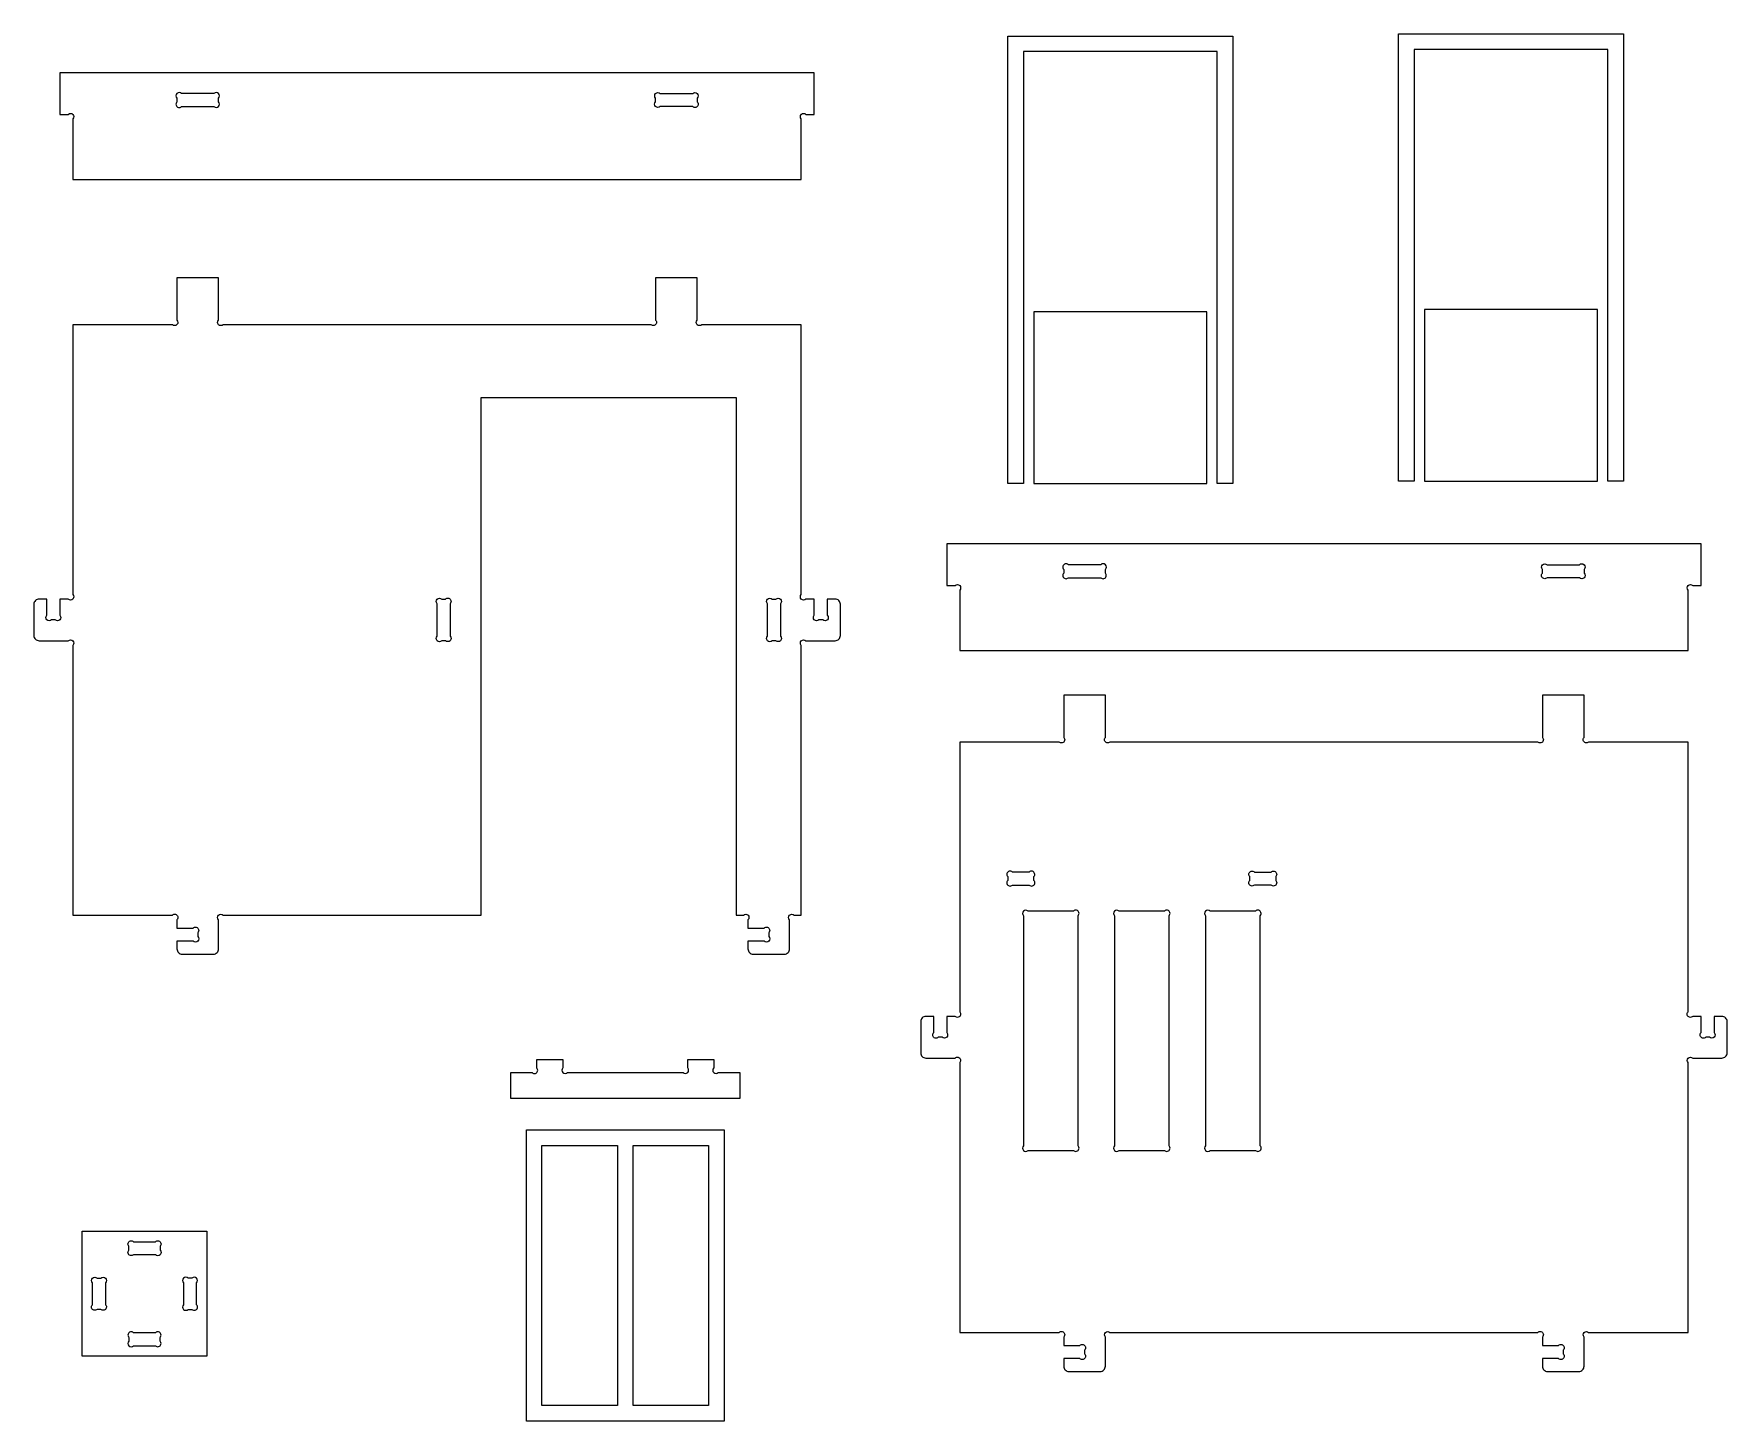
# Model space of a CAD drawing. Extents: x 61.9 to 158.6, y 1998.2 to 2079.7.
# Drawn here: x 125.84 to 158.38, y 2027.48 to 2054.15 of the extents above; entities that cross this region are included whole.
import ezdxf

# ---------------------------------------------------------------- set-up
doc = ezdxf.new("R2010")
doc.units = 0
doc.header["$MEASUREMENT"] = 0
doc.layers.add('LAYER1', color=18, linetype='CONTINUOUS')

msp = doc.modelspace()

# ---------------------------------------------------------------- linework, layer by layer
at = {"layer": 'LAYER1'}
for points in [[(156.088, 2045.546), (156.088, 2053.846), (152.363, 2053.846), (152.363, 2045.546), (152.063, 2045.546), (152.063, 2054.146), (156.388, 2054.146), (156.388, 2045.546)], [(148.58, 2045.504), (148.58, 2053.804), (144.855, 2053.804), (144.855, 2045.504), (144.555, 2045.504), (144.555, 2054.104), (148.88, 2054.104), (148.88, 2045.504)], [(145.055, 2045.504), (148.38, 2045.504), (148.38, 2048.804), (145.055, 2048.804)], [(152.563, 2045.546), (155.888, 2045.546), (155.888, 2048.846), (152.563, 2048.846)], [(139.102, 2027.48), (135.302, 2027.48), (135.302, 2033.08), (139.102, 2033.08)], [(137.052, 2027.78), (135.602, 2027.78), (135.602, 2032.78), (137.052, 2032.78)], [(137.352, 2032.78), (138.802, 2032.78), (138.802, 2027.78), (137.352, 2027.78)], [(129.163, 2028.729), (126.763, 2028.729), (126.763, 2031.129), (129.163, 2031.129)]]:
    msp.add_lwpolyline(points, close=True, dxfattribs=at)
for points in [[(126.336, 2052.599), (126.498, 2052.599, -1), (126.586, 2052.511), (126.586, 2051.349), (140.586, 2051.349), (140.586, 2052.511, -1), (140.675, 2052.599), (140.836, 2052.599), (140.836, 2053.399), (126.336, 2053.399)], [(128.675, 2052.749), (129.298, 2052.749, 1), (129.386, 2052.838), (129.386, 2052.911, 1), (129.298, 2052.999), (128.675, 2052.999, 1), (128.586, 2052.911), (128.586, 2052.838, 1)], [(137.875, 2052.999), (138.498, 2052.999, -1), (138.586, 2052.911), (138.586, 2052.838, -1), (138.498, 2052.749), (137.875, 2052.749, -1), (137.786, 2052.838), (137.786, 2052.911, -1)], [(139.336, 2037.206), (139.473, 2037.206, -1), (139.561, 2037.117), (139.561, 2036.956), (139.873, 2036.956, -1), (139.961, 2036.867), (139.961, 2036.795, -1), (139.873, 2036.706), (139.561, 2036.706), (139.561, 2036.556, 0.414214), (139.661, 2036.456), (140.261, 2036.456, 0.414214), (140.361, 2036.556), (140.361, 2037.117, -1), (140.45, 2037.206), (140.586, 2037.206), (140.586, 2042.392, -1), (140.675, 2042.481), (141.236, 2042.481, 0.414214), (141.336, 2042.581), (141.336, 2043.181, 0.414214), (141.236, 2043.281), (141.086, 2043.281), (141.086, 2042.97, -1), (140.998, 2042.881), (140.925, 2042.881, -1), (140.836, 2042.97), (140.836, 2043.281), (140.675, 2043.281, -1), (140.586, 2043.37), (140.586, 2048.556), (138.675, 2048.556, -1), (138.586, 2048.645), (138.586, 2049.456), (137.786, 2049.456), (137.786, 2048.645, -1), (137.698, 2048.556), (129.475, 2048.556, -1), (129.386, 2048.645), (129.386, 2049.456), (128.586, 2049.456), (128.586, 2048.645, -1), (128.498, 2048.556), (126.586, 2048.556), (126.586, 2043.37, -1), (126.498, 2043.281), (126.336, 2043.281), (126.336, 2042.97, -1), (126.248, 2042.881), (126.175, 2042.881, -1), (126.086, 2042.97), (126.086, 2043.281), (125.936, 2043.281, 0.414214), (125.836, 2043.181), (125.836, 2042.581, 0.414214), (125.936, 2042.481), (126.498, 2042.481, -1), (126.586, 2042.392), (126.586, 2037.206), (128.498, 2037.206, -1), (128.586, 2037.117), (128.586, 2036.956), (128.898, 2036.956, -1), (128.986, 2036.867), (128.986, 2036.795, -1), (128.898, 2036.706), (128.586, 2036.706), (128.586, 2036.556, 0.414214), (128.686, 2036.456), (129.286, 2036.456, 0.414214), (129.386, 2036.556), (129.386, 2037.117, -1), (129.475, 2037.206), (134.436, 2037.206), (134.436, 2047.156), (139.336, 2047.156)], [(143.38, 2043.542), (143.541, 2043.542, -1), (143.63, 2043.453), (143.63, 2042.292), (157.63, 2042.292), (157.63, 2043.453, -1), (157.718, 2043.542), (157.88, 2043.542), (157.88, 2044.342), (143.38, 2044.342)], [(146.341, 2043.942), (145.718, 2043.942, 1), (145.63, 2043.853), (145.63, 2043.78, 1), (145.718, 2043.692), (146.341, 2043.692, 1), (146.43, 2043.78), (146.43, 2043.853, 1)], [(154.918, 2043.942), (155.541, 2043.942, -1), (155.63, 2043.853), (155.63, 2043.78, -1), (155.541, 2043.692), (154.918, 2043.692, -1), (154.83, 2043.78), (154.83, 2043.853, -1)], [(133.836, 2043.192), (133.836, 2042.57, -1), (133.748, 2042.481), (133.675, 2042.481, -1), (133.586, 2042.57), (133.586, 2043.192, -1), (133.675, 2043.281), (133.748, 2043.281, -1)], [(140.186, 2043.192), (140.186, 2042.57, -1), (140.098, 2042.481), (140.025, 2042.481, -1), (139.936, 2042.57), (139.936, 2043.192, -1), (140.025, 2043.281), (140.098, 2043.281, -1)], [(146.43, 2028.534), (146.43, 2029.096, -1), (146.518, 2029.184), (154.741, 2029.184, -1), (154.83, 2029.096), (154.83, 2028.934), (155.141, 2028.934, -1), (155.23, 2028.846), (155.23, 2028.773, -1), (155.141, 2028.684), (154.83, 2028.684), (154.83, 2028.534, 0.414214), (154.93, 2028.434), (155.53, 2028.434, 0.414214), (155.63, 2028.534), (155.63, 2029.096, -1), (155.718, 2029.184), (157.63, 2029.184), (157.63, 2034.371, -1), (157.718, 2034.459), (158.28, 2034.459, 0.414214), (158.38, 2034.559), (158.38, 2035.159, 0.414214), (158.28, 2035.259), (158.13, 2035.259), (158.13, 2034.948, -1), (158.041, 2034.859), (157.968, 2034.859, -1), (157.88, 2034.948), (157.88, 2035.259), (157.718, 2035.259, -1), (157.63, 2035.348), (157.63, 2040.534), (155.718, 2040.534, -1), (155.63, 2040.623), (155.63, 2041.434), (154.83, 2041.434), (154.83, 2040.623, -1), (154.741, 2040.534), (146.518, 2040.534, -1), (146.43, 2040.623), (146.43, 2041.434), (145.63, 2041.434), (145.63, 2040.623, -1), (145.541, 2040.534), (143.63, 2040.534), (143.63, 2035.348, -1), (143.541, 2035.259), (143.38, 2035.259), (143.38, 2034.948, -1), (143.291, 2034.859), (143.218, 2034.859, -1), (143.13, 2034.948), (143.13, 2035.259), (142.98, 2035.259, 0.414214), (142.88, 2035.159), (142.88, 2034.559, 0.414214), (142.98, 2034.459), (143.541, 2034.459, -1), (143.63, 2034.371), (143.63, 2029.184), (145.541, 2029.184, -1), (145.63, 2029.096), (145.63, 2028.934), (145.941, 2028.934, -1), (146.03, 2028.846), (146.03, 2028.773, -1), (145.941, 2028.684), (145.63, 2028.684), (145.63, 2028.534, 0.414214), (145.73, 2028.434), (146.33, 2028.434, 0.414214)], [(144.555, 2037.946), (144.555, 2037.873, 1), (144.643, 2037.784), (144.966, 2037.784, 1), (145.055, 2037.873), (145.055, 2037.946, 1), (144.966, 2038.034), (144.643, 2038.034, 1)], [(149.293, 2038.034), (149.616, 2038.034, -1), (149.705, 2037.946), (149.705, 2037.873, -1), (149.616, 2037.784), (149.293, 2037.784, -1), (149.205, 2037.873), (149.205, 2037.946, -1)], [(144.855, 2037.196), (144.855, 2032.773, 1), (144.943, 2032.684), (145.816, 2032.684, 1), (145.905, 2032.773), (145.905, 2037.196, 1), (145.816, 2037.284), (144.943, 2037.284, 1)], [(146.605, 2037.196), (146.605, 2032.773, 1), (146.693, 2032.684), (147.566, 2032.684, 1), (147.655, 2032.773), (147.655, 2037.196, 1), (147.566, 2037.284), (146.693, 2037.284, 1)], [(148.355, 2037.196), (148.355, 2032.773, 1), (148.443, 2032.684), (149.316, 2032.684, 1), (149.405, 2032.773), (149.405, 2037.196, 1), (149.316, 2037.284), (148.443, 2037.284, 1)], [(136.002, 2034.43), (136.002, 2034.268, 1), (136.091, 2034.18), (138.314, 2034.18, 1), (138.402, 2034.268), (138.402, 2034.43), (138.902, 2034.43), (138.902, 2034.268, 1), (138.991, 2034.18), (139.402, 2034.18), (139.402, 2033.68), (135.002, 2033.68), (135.002, 2034.18), (135.414, 2034.18, 1), (135.502, 2034.268), (135.502, 2034.43)], [(127.751, 2030.929), (128.174, 2030.929, -1), (128.263, 2030.84), (128.263, 2030.767, -1), (128.174, 2030.679), (127.751, 2030.679, -1), (127.663, 2030.767), (127.663, 2030.84, -1)], [(127.213, 2030.14), (127.213, 2029.717, -1), (127.124, 2029.629), (127.051, 2029.629, -1), (126.963, 2029.717), (126.963, 2030.14, -1), (127.051, 2030.229), (127.124, 2030.229, -1)], [(128.713, 2030.14), (128.713, 2029.717, 1), (128.801, 2029.629), (128.874, 2029.629, 1), (128.963, 2029.717), (128.963, 2030.14, 1), (128.874, 2030.229), (128.801, 2030.229, 1)], [(127.751, 2028.929), (128.174, 2028.929, 1), (128.263, 2029.017), (128.263, 2029.09, 1), (128.174, 2029.179), (127.751, 2029.179, 1), (127.663, 2029.09), (127.663, 2029.017, 1)]]:
    msp.add_lwpolyline(points, format="xyb", close=True, dxfattribs=at)

doc.saveas('drawing.dxf')
